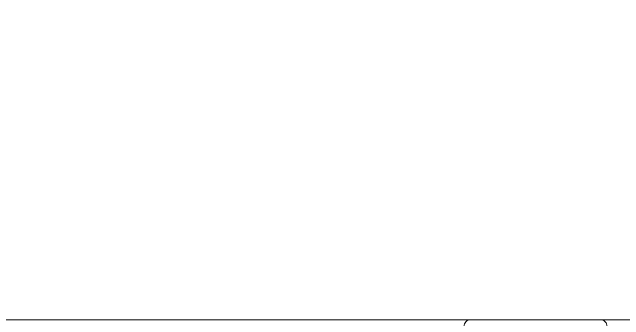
# Model space of a CAD drawing. Extents: x -2598 to 23780, y 0 to 8114.
# Drawn here: x 1898.74 to 1926.51, y 345 to 358.96 of the extents above; entities that cross this region are included whole.
import ezdxf

# ---------------------------------------------------------------- set-up
doc = ezdxf.new("R2010")
doc.units = 0
doc.header["$LTSCALE"] = 25
doc.header["$MEASUREMENT"] = 0
doc.linetypes.add('DOT2', pattern=[0.125, 0, -0.125])
doc.linetypes.add('HIDDEN', pattern=[0.375, 0.25, -0.125])
doc.layers.get('0').update_dxf_attribs({"color": 9, "lineweight": 9})
for name, color, linetype, lineweight in [('01', 9, 'Continuous', 9), ('06C', 9, 'Continuous', 9), ('10', 9, 'Continuous', 9), ('20', 9, 'DOT2', 9), ('40', 9, 'Continuous', 9)]:
    doc.layers.add(name, color=color, linetype=linetype, lineweight=lineweight)

# ---------------------------------------------------------------- blocks, each defined once
blk = doc.blocks.new('*U457')
at = {"layer": '10'}
blk.add_lwpolyline([(3.25, -0.3, 0.414214), (2.95, 0), (2.95, 0), (-2.95, 0, 0.414214), (-3.25, -0.3)], format="xyb", dxfattribs=at)
blk = doc.blocks.new('p-kolon_80x80')
blk.add_lwpolyline([(-40, -40), (40, -40), (40, 40), (-40, 40)], close=True)
blk = doc.blocks.new('p-zemin kat')
at = {"layer": '40'}
for points in [[(1851.161, 326.925), (3319.5, 326.925), (3319.5, 343), (3280.516, 343), (3280.5, 427), (3319.5, 427), (3319.5, 570), (4025.505, 569.998), (4025.505, 426.998), (4064.5, 427), (4064.5, 343), (3980.5, 343), (3980.5, 326.925), (4680.5, 326.925), (4680.5, 427), (4780.575, 427), (4780.575, 1901.493, 0.054196), (4273.067, 1999.31), (4278.593, 2070.681, 0.306949), (1935.267, 740.054), (1999.45, 708.356, 0.043245), (1856.494, 345)], [(1999.45, 708.356, 0.041969), (1856.494, 345), (1851.161, 326.925), (1719.557, 326.925), (1719.557, 328.247, -0.047611), (1885.58, 764.592)]]:
    blk.add_lwpolyline(points, format="xyb", close=True, dxfattribs=at)
at = {"layer": '01'}
blk.add_blockref('p-kolon_80x80', (1922.5, 385), dxfattribs=at)
at = {"layer": '10'}
blk.add_blockref('*U457', (1922.5, 345), dxfattribs=at)

msp = doc.modelspace()

# ---------------------------------------------------------------- linework, layer by layer
at = {"layer": '06C', "linetype": 'Continuous', "lineweight": 0}
msp.add_arc((4088.573, -323.374), 2330, 153.717168, 163.793613, dxfattribs=at)
at = {"layer": '20', "linetype": 'HIDDEN'}
msp.add_arc((4088.573, -323.374), 2387.727, 153.717168, 164.195818, dxfattribs=at)

# ---------------------------------------------------------------- block references
at = {"layer": '10'}
msp.add_blockref('p-zemin kat', (0, 0), dxfattribs=at)

doc.saveas('drawing.dxf')
